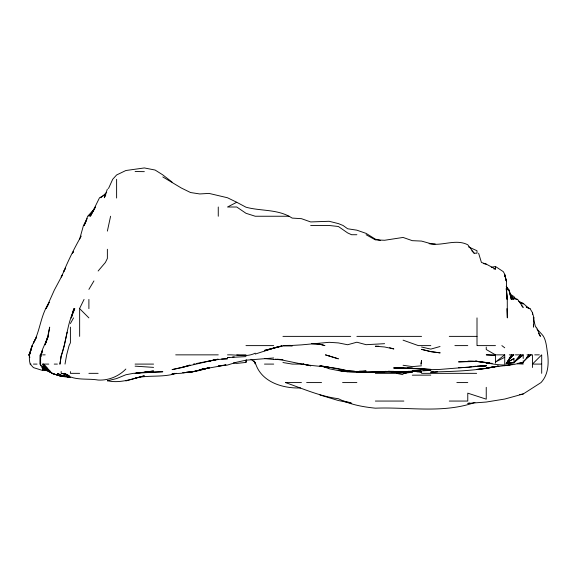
<?xml version="1.0" encoding="UTF-8"?>
<svg xmlns="http://www.w3.org/2000/svg" width="577" height="577" viewBox="0 0 577 577"><rect width="100%" height="100%" fill="white"/><g stroke="black" fill="none" stroke-linecap="round" stroke-linejoin="round"><path stroke-width="0.87" d="M52.399 373.341L42.684 367.888L51.93 373.038L42.684 368.862L40.145 364.094L40.239 354.855L40.21 364.094L41.198 365.558M40.145 364.094L40.556 364.094L40.7 354.855L42.402 350.463M526.253 306.776L530.047 308.652L532.448 312.604L533.905 317.891L533.494 327.13L533.429 324.613M40.556 364.094L40.686 362.414M41.147 356.536L41.277 354.855M61.169 356.052L59.936 364.094L61.169 356.052L64.184 345.616L67.141 332.172M65.013 364.094L66.665 354.855L69.074 345.616L70.408 342.803L70.408 327.13M110.589 216.245L107.372 231.11M233.382 362.883L236.743 363.409L245.982 362.406L246.48 359.889M71.447 317.891L73.834 308.652L71.137 317.891L74.786 308.652C66.802 323.481 66.882 340.596 61.169 356.153M79.648 239.13L83.463 225.484L87.235 218.553M41.515 354.112L42.453 351.133M45.028 344.772L47.732 336.377L49.687 327.13L48.086 336.377L45.107 344.772L48.194 336.377L42.684 349.02L40.866 354.855L42.424 350.463M107.372 189.09L104.322 197.76L105.851 194.781M30.451 352.547L29.47 354.855L28.85 354.855L29.795 357.379L29.052 354.855M108.498 188.52L112.703 179.281L116.612 174.968L125.851 170.525L144.337 167.943L155.105 170.042L162.815 174.889L172.061 182.065M86.326 220.861L84.163 225.484L87.661 216.245L94.022 209.48M28.85 354.855L31.41 349.467M79.648 308.399L84.062 299.413M36.488 337.083C31.901 345.277 27.407 354.545 30.22 364.094L33.444 367.621L42.684 370.484L46.888 370.297M36.639 337.112L33.444 343.019C40.433 330.094 40.671 314.342 49.485 302.254M64.912 269.38L63.629 271.688C68.757 259.477 74.678 247.576 81.249 236.072M48.194 304.8L46.037 308.652L54.288 290.173L62.583 274.652M70.408 323.524L73.56 317.891M65.634 267.836L61.169 277.032L62.583 274.739M88.894 289.394L93.936 280.927M433.32 371.891L430.803 372.021C452.123 371.451 473.703 371.054 494.648 366.698L486.245 367.975L513.97 364.462L523.209 362.428L528.994 354.855L526.678 357.531M509.08 358.411L511.799 354.855L506.361 364.094L504.731 364.094L504.731 354.855L496.314 354.855M508.092 363.128L513.97 362.947L520.548 354.855L513.97 362.479L506.411 363.431M93.286 210.966L88.894 216.245L95.587 207.006L90.394 216.245L99.518 197.76L105.014 194.781M98.133 271.01L105.411 262.448L107.372 258.446L107.372 249.264M508.2 360.401L513.407 354.855L507.205 361.339M100.838 197.76L106.716 192.393M125.851 369.049C118.646 376.449 108.476 380.625 98.133 380.041C86.875 378.072 73.712 381.224 64.314 373.341L69.644 376.262M524.522 360.43L531.071 354.855L527.493 357.199M504.731 354.855L495.484 362.046L504.731 357.278M514.677 361.49L523.209 354.855L523.209 358.505M469.483 403.049L467.767 403.41L486.245 402.039L504.731 399.046L523.209 393.976L541.002 382.58C548.013 375.1 548.835 364.577 547.732 354.855C546.592 348.14 546.433 338.786 541.695 334.119L536.985 329.041M506.267 363.034L513.97 358.548L513.97 362.947M507.039 362.313L513.97 358.548M289.048 216.245C275.59 209.199 260.155 211.059 245.982 207.201L236.743 202.275L227.504 207.006L236.743 207.006L245.982 213.288L255.229 216.245L289.048 216.245L292.186 218.092L301.432 218.669L310.671 221.943L329.15 221.287L338.396 223.602L343.063 225.484L347.635 228.773L356.874 230.18L366.114 233.389L375.353 239.138L380.394 240.414M474.929 402.45C442.884 413.702 408.473 406.879 375.353 408.177C362.623 406.893 349.922 404.506 338.396 398.721C319.925 396.327 302.911 388.682 285.485 382.58L301.432 382.58M217.421 359.233L172.061 369.626L181.301 367.693L189.703 365.053M255.229 353.167C246.386 357.61 236.808 354.444 227.504 354.855M125.851 380.943L144.337 375.8C132.205 378.858 120.088 383.655 107.372 380.719M255.229 354.069L278.662 346.51M498.009 366.171L486.245 368.479L477.006 369.468M264.468 350.816L282.11 345.818L264.468 350.405L282.946 345.969L301.432 344.887L329.15 342.312L338.396 342.918L347.635 344.743L356.874 342.204L366.114 344.693L384.599 343.676M440.042 346.517L430.803 349.107L421.563 347.037M181.301 367.693L190.54 365.212M496.328 366.46L498.009 366.013M107.372 380.82L116.612 378.562L125.851 374.762L133.381 373.341L162.815 371.754L146.017 372.252M273.707 357.964L245.982 360.185L236.743 362.197L227.504 365.046L218.265 366.02L225.823 364.916M225.823 365.01L199.779 369.691L209.018 367.816L190.54 372.338L182.981 372.756M486.245 368.342L494.648 366.683M491.287 267.302L495.484 266.502L503.339 271.688L504.731 274.306L506.209 280.927L504.731 274.818L504.731 276.563M193.418 364.094L195.004 363.791M196.598 363.488L218.265 359.219L209.018 361.108L218.265 359.485L227.504 358.771L221.626 358.944M135.097 378.086C148.65 374.769 162.887 377.755 176.317 373.341L172.061 373.817L181.301 373.261L190.54 371.711L186.342 372.23M519.689 394.632L523.209 393.976M496.328 366.539L498.845 366.135M45.172 354.855L42.684 354.855M468.603 367.196L471.964 366.734M473.645 366.503L476.169 366.157M182.981 372.641L184.662 372.439M430.803 372.641L437.525 371.84M142.67 372.461L135.162 373.341L153.576 370.968L144.337 372.353L153.576 371.4L144.337 372.266M378.714 371.833C365.299 372.417 351.645 373.225 338.396 370.398M229.184 357.415L227.504 357.603L245.982 356.6M232.545 357.04L234.226 356.846M517.331 363.568L523.209 362.911L517.331 363.366M477.006 369.316L485.408 368.429M378.714 371.869L356.874 372.23C381.534 372.381 406.172 371.703 430.803 370.398L423.244 370.636M490.45 363.178L486.245 363.611L492.131 363.301M421.563 365.796L412.317 366.619L403.078 365.263M408.956 371.328L403.078 371.797L412.317 371.22L421.563 371.437L417.359 371.292M508.092 362.969L513.97 362.529L523.209 354.855L515.412 354.855M396.853 373.341L412.317 372.425L403.078 372.922L406.121 373.341L403.078 372.583M454.892 345.616L467.767 345.601M458.527 367.744L467.767 367.311M136.778 372.612L140.132 372.461M466.923 361.498L458.527 361.873L477.006 361.469L486.245 362.507L477.006 361.476L467.767 361.274C480.324 360.279 492.246 365.234 504.731 364.981M400.561 367.83L393.839 368.119L412.317 368.241L430.803 369.677L440.042 369.41L486.245 365.703L477.006 366.258L486.245 365.789L481.204 365.926M421.563 372.252L412.317 371.119L420.72 370.722M429.122 243.674C442.054 246.523 455.469 238.467 467.767 244.771L474.135 253.209L477.006 253.209L477.006 250.75L468.538 246.92M475.325 361.209L477.006 361.152L475.325 361.209M359.392 371.162L366.114 370.968C350.354 373.564 335.36 367.304 319.91 366.056L329.15 367.412L319.91 365.825L329.15 367.83L323.271 366.186M384.599 371.862L375.353 372.035L393.839 371.682M403.078 372.042L393.839 372.208L418.202 371.372M283.79 345.479L290.512 345.378M384.599 371.465L393.839 371.4L387.96 371.299M430.803 375.122L412.317 375.173M378.714 346.236L375.353 346.243L384.599 346.979L393.839 348.955L389.641 347.715M310.671 225.484L329.15 225.484L338.396 226.494L347.635 232.92L351.573 234.724L356.874 234.724M509.022 290.173L511.301 299.413L509.231 291.01M515.838 299.413L513.97 296.6L510.414 294.27M516.408 299.413L517.634 299.413L523.209 307.426L521.5 305.579M530.047 308.652L529.152 308.652L523.209 303.343L520.692 303.127M533.242 317.891L533.905 317.891M282.946 336.377L350.708 336.377M356.874 336.377L421.563 336.377M449.281 336.377L477.006 336.377M245.982 345.616L273.707 345.616M283.61 345.616L292.186 345.616M430.803 345.616L418.361 345.616L403.078 340.163M477.496 345.616L495.484 345.616M175.704 354.855L218.265 354.855M236.743 354.855L245.982 354.855M495.484 363.157L495.484 354.855L486.245 354.855L495.484 355.634L495.441 354.855M509.296 354.855L513.97 354.855M527.017 354.855L532.448 354.855L532.448 367.499M534.72 354.855L539.336 354.855M30.22 364.094L30.992 364.094M33.444 364.094L37.058 364.094M70.408 377.437L61.169 376.319L51.93 373.341L42.684 364.094L48.778 364.094M54.238 364.094L57.383 364.094M135.097 364.094L153.576 364.094M264.468 364.094L273.707 364.094M303.949 364.094L292.272 364.094L282.946 362.536M79.648 373.341L70.408 373.341L70.408 371.602M88.894 373.341L98.133 373.341M375.353 373.341L396.406 373.341L403.078 374.675M421.563 373.341L476.638 373.341M306.639 382.58L321.555 382.58M342.572 382.58L356.874 382.58M456.847 382.58L467.767 382.58M375.353 401.058L403.857 401.058M449.281 401.058L467.767 401.058L467.767 393.153L486.245 399.161L486.245 387.333M135.097 171.535L144.337 171.643M407.283 367.845L412.317 367.989M273.707 359.356L282.946 359.644L277.068 359.197M412.317 371.119L415.678 371.235M135.097 366.157L153.576 367.383M517.331 363.784L523.209 364.051M347.635 370.759L354.357 371.105M284.93 345.616L283.61 345.529L292.186 346.005M435.188 243.963L430.803 243.674L421.563 241.085L412.317 240.667L403.078 237.443L384.599 240.27L375.353 239.866L366.114 234.724M319.074 344.123L311.508 343.596L319.91 344.296L324.945 345.616L319.91 344.18M418.202 368.414L420.72 368.595M300.552 387.939C283.141 388.595 261.929 382.327 255.748 364.094M412.317 371.256L418.202 371.725M419.883 371.862L421.563 371.992M46.045 369.605L42.684 369.338L46.045 369.835M493.804 268.918L495.484 269.062L495.484 266.502M385.436 371.321L393.839 372.071L388.797 371.263M264.468 358.562L273.707 359.457M412.317 371.033L418.202 371.646M521.529 303.379L523.209 303.343M275.388 359.175L282.946 360.192L301.432 363.986M340.913 370.751L347.635 371.682L338.396 370.6L329.15 368.761L322.435 366.2M61.169 375.288L70.408 377.509L61.169 375.274L57.512 373.341L61.169 375.288L68.728 376.565M346.791 370.607C332.035 366.51 316.773 366.655 301.814 364.094M483.728 263.66L486.245 264.115L495.484 269.062M351.732 403.172L338.396 400.539L319.91 394.971M382.075 371.934L384.599 372.511M343.553 401.058L350.21 402.602M67.819 375.137L61.768 373.341L68.05 375.468M486.245 264.115L481.434 262.448L478.6 253.209M514.706 298.136L517.634 299.413M519.358 301.836L523.209 303.567M68.086 375.165L64.22 373.341L69.637 376.262M236.743 202.275L227.504 197.76L209.018 193.403L199.779 193.951L190.54 192.53L181.301 187.994L162.815 176.937M519.358 302.067L523.209 303.964L518.759 301.23M526.181 306.964L528.409 308.226M495.484 354.855L486.245 349.525L486.245 347.087M49.081 370.456L42.684 366.402L49.795 371.033M49.081 370.405L42.684 365.876L50.502 371.566M501.86 345.616L504.731 347.794M250.959 359.262L255.229 362.544M510.667 295.821L513.97 298.749L510.667 295.684M42.684 364.094L47.307 368.35M511.503 296.946L513.97 299.413L510.219 294.436M88.894 317.891L79.648 308.652L79.648 336.377M471.82 250.793L474.135 253.209M506.238 286.358L509.253 290.173M506.959 288.024L508.301 290.173L506.317 286.293M538.55 333.297L540.411 336.377L536.358 327.13M511.453 297.869L512.347 299.413L509.325 291.01M253.88 360.625L255.229 363.921L255.229 362.277M506.209 288.673L507.27 299.413L507.334 317.891L506.873 308.652M504.731 274.818L506.433 280.927L506.519 290.173M533.458 318.735L535.579 327.13M506.296 288.493L507.075 299.413L506.642 290.173M541.695 363.741L541.695 354.855L532.448 364.094L541.695 364.094L541.695 373.341M532.448 312.604L532.448 314.256M523.209 360.661L523.209 362.428M477.006 317.891L477.006 345.616M245.982 360.135L245.982 362.406M218.265 207.006L218.265 216.245M116.612 179.281L116.612 198.034M88.894 299.413L88.894 308.652M61.169 371.429L61.169 373.341M42.684 367.751L42.684 370.319M421.563 360.56L420.705 364.094L421.563 364.094L421.563 360.56M32.204 345.616L29.348 354.855L32.233 345.616M73.409 251.788L72.377 253.209L73.387 251.788M174.795 373.341L172.061 374.235L174.795 373.341M209.018 367.751L199.779 370.448L190.54 372.208L209.018 367.751M209.018 367.996L199.779 369.77L209.018 368.061M512.289 364.383L504.731 365.688L512.289 364.383M403.078 367.953L393.839 367.823L430.803 369.381L403.078 367.953M489.606 362.89L486.245 362.753L489.606 362.89M440.042 352.864L430.803 351.631L421.563 349.366L430.803 351.631L440.042 352.864M310.671 365.739L303.012 364.094L310.671 365.796M329.15 355.973L325.399 354.855L338.396 358.829L329.15 355.973M61.169 376.262L51.793 373.341L43.419 364.094L51.93 373.341L61.169 376.262"/></g></svg>
